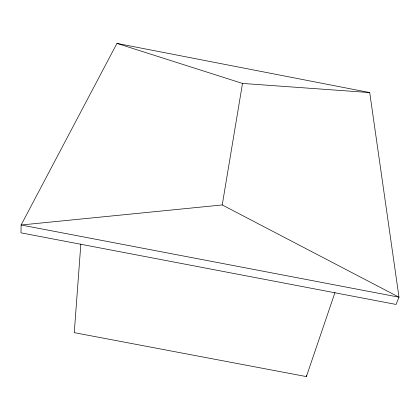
<?xml version="1.0" encoding="UTF-8"?>
<svg xmlns="http://www.w3.org/2000/svg" width="420" height="420" viewBox="0 0 420 420"><rect width="100%" height="100%" fill="white"/><g stroke="black" fill="none" stroke-linecap="round" stroke-linejoin="round"><path stroke-width="0.63" d="M80.85 244.02L74.272 332.651L306.385 376.598L306.39 375.291M222.233 204.95L21.121 224.994L399 297.187L222.233 204.95L242.492 83.433L116.944 43.402L21.121 224.994L21 232.848L396.039 304.442L399 297.187L369.716 92.573L116.944 43.402M306.385 376.598L334.971 292.546M242.492 83.433L369.716 92.573"/></g></svg>
